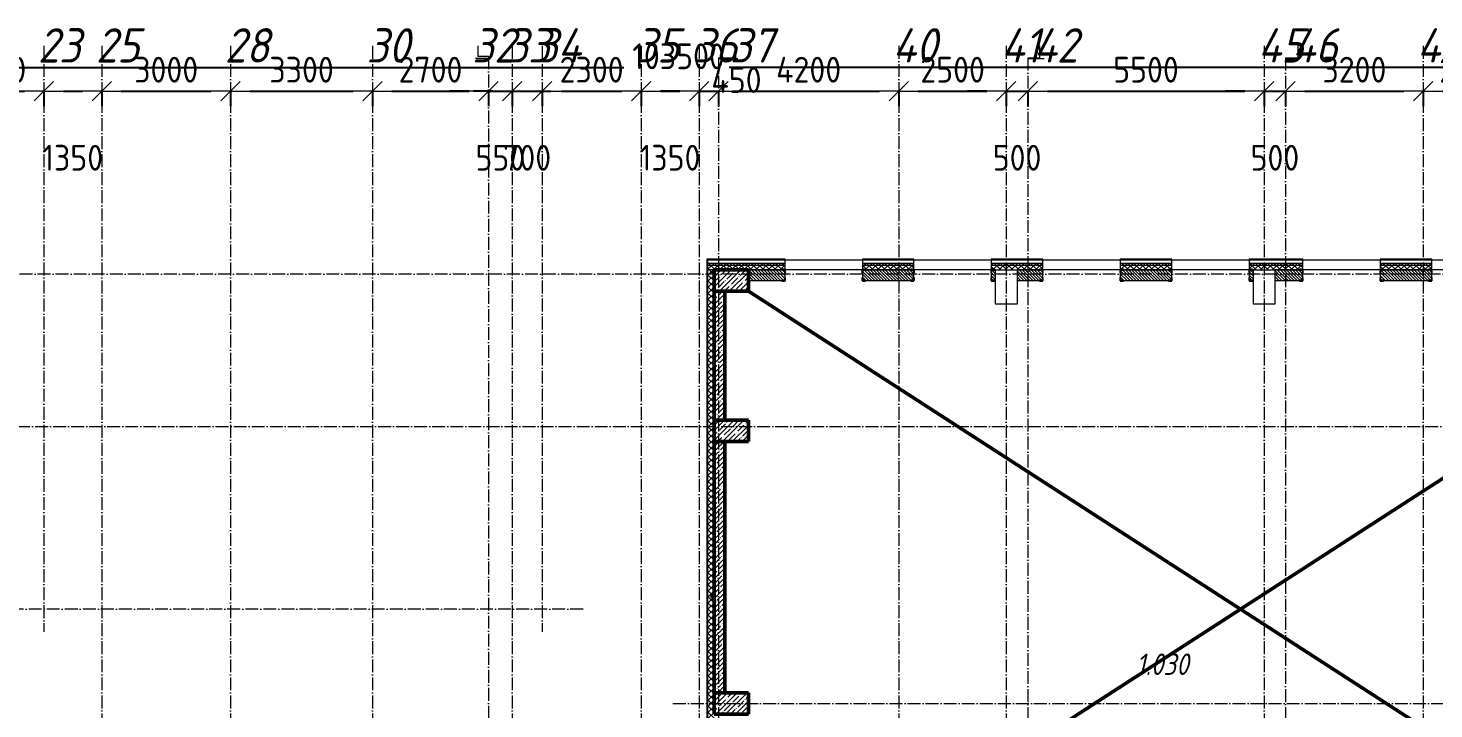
# Model space of a CAD drawing. Header units: millimetres. Extents: x 2294 to 908349, y -83289 to 219220.
# Drawn here: x 199821 to 232534, y 81481 to 97335 of the extents above; entities that cross this region are included whole.
import ezdxf

# ---------------------------------------------------------------- set-up
doc = ezdxf.new("R2010")
doc.units = ezdxf.units.MM
doc.linetypes.add('50_200_ШТРИХ_1Т_ш5_п1_п1_', pattern=[700, 500, -100, 0, -100])
for name, color, linetype, lineweight in [('A-____-____-DIMS', 7, 'Continuous', 9), ('A-DETL-____-OTLN-1', 7, 'Continuous', 50), ('A-GENM-____-MCUT', 7, 'Continuous', 25), ('A-GENM-____-OTLN-1', 7, 'Continuous', 25), ('A-WALL-____-MCUT', 7, 'Continuous', 13), ('A-WALL-____-MCUT-1', 7, 'Continuous', 9), ('A-WALL-____-MCUT-2', 7, 'Continuous', 50), ('A-WALL-____-OTLN', 7, 'Continuous', 9), ('A-WALL-____-PATT-1', 7, 'Continuous', 9), ('A-WALL-FNSH-MCUT-1', 7, 'Continuous', 9), ('G-____-____-TEXT', 7, 'Continuous', 9), ('S-COLS-____-MCUT', 7, 'Continuous', 50), ('S-COLS-____-OTLN', 7, 'Continuous', 9), ('S-GRID-____-IDEN', 7, 'Continuous', 9), ('S-GRID-____-OTLN', 7, 'Continuous', 9), ('S-GRID-____-OTLN-1', 7, '50_200_ШТРИХ_1Т_ш5_п1_п1_', 9), ('Марки помещений', 7, 'Continuous', 9)]:
    doc.layers.add(name, color=color, linetype=linetype, lineweight=lineweight)
doc.styles.add('ISOCPEUR_I_2', font='isocpeui.ttf', dxfattribs={"width": 0.85, "height": 2.3})
doc.styles.add('ISOCPEUR_I_9', font='isocpeui.ttf', dxfattribs={"width": 0.9, "height": 250})
doc.styles.add('СПДС', font='isocpeur.ttf', dxfattribs={"width": 0.9})
doc.dimstyles.new('Размера А3', dxfattribs={"dimtxt": 800, "dimasz": 450, "dimexe": 350, "dimexo": 100, "dimgap": 200, "dimtad": 1, "dimdec": 0, "dimrnd": 10, "dimzin": 0, "dimdsep": 46, "dimtxsty": 'СПДС', "dimblk": 'ARROWHEAD_6', "dimcen": 1, "dimclrd": 5, "dimclre": 5, "dimclrt": 5, "dimazin": 0, "dimtfac": 1, "dimtdec": 0, "dimtmove": 2, "dimatfit": 3, "dimfxl": 1, "dimtolj": 1, "dimtzin": 0, "dimarcsym": 0})
pattern_1 = [(135, (165583.507, 6025.276), (-35.35534, -35.35534), [])]
pattern_2 = [(45, (165583.51, 6025.28), (-70.71068, 70.71068), []), (135, (165583.51, 6025.28), (-70.71068, -70.71068), [])]
pattern_3 = [(45, (165583.5, 6025.28), (-114.04925, 114.04925), []), (45, (165697.56, 6025.28), (-114.04925, 114.04925), [201.612, -40.322, 3.353, -36.97])]
pattern_4 = [(45, (165583.51, 6025.28), (-85.53659, 85.53659), []), (45, (165640.53, 6025.28), (-85.53659, 85.53659), [])]

# ---------------------------------------------------------------- blocks, each defined once
blk = doc.blocks.new('ARROWHEAD_6')
at = {"color": 0, "linetype": 'Continuous'}
for p, q in [((0, 0), (-1, 0)), ((-0.5, -0.5), (0.5, 0.5))]:
    blk.add_line(p, q, dxfattribs=at)
blk = doc.blocks.new('*D2653')
at = {"layer": 'A-____-____-DIMS', "color": 0, "lineweight": -2, "transparency": 16777216}
for p, q in [((197884, 95872), (197884, 95516)), ((198334, 95866), (199734, 95866)), ((200184, 95872), (200184, 95516))]:
    blk.add_line(p, q, dxfattribs=at)
at = {"layer": 'Defpoints', "color": 0, "transparency": 16777216}
for p in [(197884, 95972), (200184, 95972), (200184, 95866)]:
    blk.add_point(p, dxfattribs=at)
at = {"layer": 'A-____-____-DIMS', "color": 0, "lineweight": -2, "transparency": 16777216, "xscale": 450, "yscale": 450, "zscale": 450, "rotation": 180}
blk.add_blockref('ARROWHEAD_6', (197884, 95866), dxfattribs=at)
at = {"layer": 'A-____-____-DIMS', "color": 0, "lineweight": -2, "transparency": 16777216, "xscale": 450, "yscale": 450, "zscale": 450}
blk.add_blockref('ARROWHEAD_6', (200184, 95866), dxfattribs=at)
at = {"layer": 'A-____-____-DIMS', "color": 0, "transparency": 16777216, "insert": (199034, 96366), "char_height": 600, "attachment_point": 5, "style": 'СПДС'}
blk.add_mtext('\\A1;2300', dxfattribs=at)
blk = doc.blocks.new('*D2654')
at = {"layer": 'A-____-____-DIMS', "color": 0, "lineweight": -2, "transparency": 16777216}
for p, q in [((200184, 95872), (200184, 95516)), ((200634, 95866), (201084, 95866)), ((201534, 95872), (201534, 95516))]:
    blk.add_line(p, q, dxfattribs=at)
at = {"layer": 'Defpoints', "color": 0, "transparency": 16777216}
for p in [(200184, 95972), (201534, 95972), (201534, 95866)]:
    blk.add_point(p, dxfattribs=at)
at = {"layer": 'A-____-____-DIMS', "color": 0, "lineweight": -2, "transparency": 16777216, "xscale": 450, "yscale": 450, "zscale": 450, "rotation": 180}
blk.add_blockref('ARROWHEAD_6', (200184, 95866), dxfattribs=at)
at = {"layer": 'A-____-____-DIMS', "color": 0, "lineweight": -2, "transparency": 16777216, "xscale": 450, "yscale": 450, "zscale": 450}
blk.add_blockref('ARROWHEAD_6', (201534, 95866), dxfattribs=at)
at = {"layer": 'A-____-____-DIMS', "color": 0, "transparency": 16777216, "insert": (200859, 94316), "char_height": 600, "attachment_point": 5, "style": 'СПДС'}
blk.add_mtext('\\A1;1350', dxfattribs=at)
blk = doc.blocks.new('*D2655')
at = {"layer": 'A-____-____-DIMS', "color": 0, "lineweight": -2, "transparency": 16777216}
for p, q in [((201534, 95872), (201534, 95516)), ((201984, 95866), (204084, 95866)), ((204534, 95872), (204534, 95516))]:
    blk.add_line(p, q, dxfattribs=at)
at = {"layer": 'Defpoints', "color": 0, "transparency": 16777216}
for p in [(201534, 95972), (204534, 95972), (204534, 95866)]:
    blk.add_point(p, dxfattribs=at)
at = {"layer": 'A-____-____-DIMS', "color": 0, "lineweight": -2, "transparency": 16777216, "xscale": 450, "yscale": 450, "zscale": 450, "rotation": 180}
blk.add_blockref('ARROWHEAD_6', (201534, 95866), dxfattribs=at)
at = {"layer": 'A-____-____-DIMS', "color": 0, "lineweight": -2, "transparency": 16777216, "xscale": 450, "yscale": 450, "zscale": 450}
blk.add_blockref('ARROWHEAD_6', (204534, 95866), dxfattribs=at)
at = {"layer": 'A-____-____-DIMS', "color": 0, "transparency": 16777216, "insert": (203034, 96366), "char_height": 600, "attachment_point": 5, "style": 'СПДС'}
blk.add_mtext('\\A1;3000', dxfattribs=at)
blk = doc.blocks.new('*D2656')
at = {"layer": 'A-____-____-DIMS', "color": 0, "lineweight": -2, "transparency": 16777216}
for p, q in [((204534, 95872), (204534, 95516)), ((204984, 95866), (207384, 95866)), ((207834, 95872), (207834, 95516))]:
    blk.add_line(p, q, dxfattribs=at)
at = {"layer": 'Defpoints', "color": 0, "transparency": 16777216}
for p in [(204534, 95972), (207834, 95972), (207834, 95866)]:
    blk.add_point(p, dxfattribs=at)
at = {"layer": 'A-____-____-DIMS', "color": 0, "lineweight": -2, "transparency": 16777216, "xscale": 450, "yscale": 450, "zscale": 450, "rotation": 180}
blk.add_blockref('ARROWHEAD_6', (204534, 95866), dxfattribs=at)
at = {"layer": 'A-____-____-DIMS', "color": 0, "lineweight": -2, "transparency": 16777216, "xscale": 450, "yscale": 450, "zscale": 450}
blk.add_blockref('ARROWHEAD_6', (207834, 95866), dxfattribs=at)
at = {"layer": 'A-____-____-DIMS', "color": 0, "transparency": 16777216, "insert": (206184, 96366), "char_height": 600, "attachment_point": 5, "style": 'СПДС'}
blk.add_mtext('\\A1;3300', dxfattribs=at)
blk = doc.blocks.new('*D2657')
at = {"layer": 'A-____-____-DIMS', "color": 0, "lineweight": -2, "transparency": 16777216}
for p, q in [((207834, 95872), (207834, 95516)), ((208284, 95866), (210084, 95866)), ((210534, 95872), (210534, 95516))]:
    blk.add_line(p, q, dxfattribs=at)
at = {"layer": 'Defpoints', "color": 0, "transparency": 16777216}
for p in [(207834, 95972), (210534, 95972), (210534, 95866)]:
    blk.add_point(p, dxfattribs=at)
at = {"layer": 'A-____-____-DIMS', "color": 0, "lineweight": -2, "transparency": 16777216, "xscale": 450, "yscale": 450, "zscale": 450, "rotation": 180}
blk.add_blockref('ARROWHEAD_6', (207834, 95866), dxfattribs=at)
at = {"layer": 'A-____-____-DIMS', "color": 0, "lineweight": -2, "transparency": 16777216, "xscale": 450, "yscale": 450, "zscale": 450}
blk.add_blockref('ARROWHEAD_6', (210534, 95866), dxfattribs=at)
at = {"layer": 'A-____-____-DIMS', "color": 0, "transparency": 16777216, "insert": (209184, 96366), "char_height": 600, "attachment_point": 5, "style": 'СПДС'}
blk.add_mtext('\\A1;2700', dxfattribs=at)
blk = doc.blocks.new('*D2658')
at = {"layer": 'A-____-____-DIMS', "color": 0, "lineweight": -2, "transparency": 16777216}
for p, q in [((210084, 95866), (209634, 95866)), ((210534, 95872), (210534, 95516)), ((210534, 95866), (211084, 95866)), ((211084, 95872), (211084, 95516)), ((211534, 95866), (211984, 95866))]:
    blk.add_line(p, q, dxfattribs=at)
at = {"layer": 'Defpoints', "color": 0, "transparency": 16777216}
for p in [(210534, 95972), (211084, 95972), (211084, 95866)]:
    blk.add_point(p, dxfattribs=at)
at = {"layer": 'A-____-____-DIMS', "color": 0, "lineweight": -2, "transparency": 16777216, "xscale": 450, "yscale": 450, "zscale": 450}
blk.add_blockref('ARROWHEAD_6', (210534, 95866), dxfattribs=at)
at = {"layer": 'A-____-____-DIMS', "color": 0, "lineweight": -2, "transparency": 16777216, "xscale": 450, "yscale": 450, "zscale": 450, "rotation": 180}
blk.add_blockref('ARROWHEAD_6', (211084, 95866), dxfattribs=at)
at = {"layer": 'A-____-____-DIMS', "color": 0, "transparency": 16777216, "insert": (210809, 94316), "char_height": 600, "attachment_point": 5, "style": 'СПДС'}
blk.add_mtext('\\A1;550', dxfattribs=at)
blk = doc.blocks.new('*D2659')
at = {"layer": 'A-____-____-DIMS', "color": 0, "lineweight": -2, "transparency": 16777216}
for p, q in [((210634, 95866), (210184, 95866)), ((211084, 95872), (211084, 95516)), ((211084, 95866), (211784, 95866)), ((211784, 95872), (211784, 95516)), ((212234, 95866), (212684, 95866))]:
    blk.add_line(p, q, dxfattribs=at)
at = {"layer": 'Defpoints', "color": 0, "transparency": 16777216}
for p in [(211084, 95972), (211784, 95972), (211784, 95866)]:
    blk.add_point(p, dxfattribs=at)
at = {"layer": 'A-____-____-DIMS', "color": 0, "lineweight": -2, "transparency": 16777216, "xscale": 450, "yscale": 450, "zscale": 450}
blk.add_blockref('ARROWHEAD_6', (211084, 95866), dxfattribs=at)
at = {"layer": 'A-____-____-DIMS', "color": 0, "lineweight": -2, "transparency": 16777216, "xscale": 450, "yscale": 450, "zscale": 450, "rotation": 180}
blk.add_blockref('ARROWHEAD_6', (211784, 95866), dxfattribs=at)
at = {"layer": 'A-____-____-DIMS', "color": 0, "transparency": 16777216, "insert": (211434, 94316), "char_height": 600, "attachment_point": 5, "style": 'СПДС'}
blk.add_mtext('\\A1;700', dxfattribs=at)
blk = doc.blocks.new('*D2660')
at = {"layer": 'A-____-____-DIMS', "color": 0, "lineweight": -2, "transparency": 16777216}
for p, q in [((211784, 95872), (211784, 95516)), ((212234, 95866), (213634, 95866)), ((214084, 95872), (214084, 95516))]:
    blk.add_line(p, q, dxfattribs=at)
at = {"layer": 'Defpoints', "color": 0, "transparency": 16777216}
for p in [(211784, 95972), (214084, 95972), (214084, 95866)]:
    blk.add_point(p, dxfattribs=at)
at = {"layer": 'A-____-____-DIMS', "color": 0, "lineweight": -2, "transparency": 16777216, "xscale": 450, "yscale": 450, "zscale": 450, "rotation": 180}
blk.add_blockref('ARROWHEAD_6', (211784, 95866), dxfattribs=at)
at = {"layer": 'A-____-____-DIMS', "color": 0, "lineweight": -2, "transparency": 16777216, "xscale": 450, "yscale": 450, "zscale": 450}
blk.add_blockref('ARROWHEAD_6', (214084, 95866), dxfattribs=at)
at = {"layer": 'A-____-____-DIMS', "color": 0, "transparency": 16777216, "insert": (212934, 96366), "char_height": 600, "attachment_point": 5, "style": 'СПДС'}
blk.add_mtext('\\A1;2300', dxfattribs=at)
blk = doc.blocks.new('*D2661')
at = {"layer": 'A-____-____-DIMS', "color": 0, "lineweight": -2, "transparency": 16777216}
for p, q in [((214084, 95872), (214084, 95516)), ((214534, 95866), (214984, 95866)), ((215434, 95872), (215434, 95516))]:
    blk.add_line(p, q, dxfattribs=at)
at = {"layer": 'Defpoints', "color": 0, "transparency": 16777216}
for p in [(214084, 95972), (215434, 95972), (215434, 95866)]:
    blk.add_point(p, dxfattribs=at)
at = {"layer": 'A-____-____-DIMS', "color": 0, "lineweight": -2, "transparency": 16777216, "xscale": 450, "yscale": 450, "zscale": 450, "rotation": 180}
blk.add_blockref('ARROWHEAD_6', (214084, 95866), dxfattribs=at)
at = {"layer": 'A-____-____-DIMS', "color": 0, "lineweight": -2, "transparency": 16777216, "xscale": 450, "yscale": 450, "zscale": 450}
blk.add_blockref('ARROWHEAD_6', (215434, 95866), dxfattribs=at)
at = {"layer": 'A-____-____-DIMS', "color": 0, "transparency": 16777216, "insert": (214759, 94316), "char_height": 600, "attachment_point": 5, "style": 'СПДС'}
blk.add_mtext('\\A1;1350', dxfattribs=at)
blk = doc.blocks.new('*D2662')
at = {"layer": 'A-____-____-DIMS', "color": 0, "lineweight": -2, "transparency": 16777216}
for p, q in [((214984, 95866), (214534, 95866)), ((215434, 95872), (215434, 95516)), ((215434, 95866), (215884, 95866)), ((215884, 95872), (215884, 95516)), ((216334, 95866), (216784, 95866))]:
    blk.add_line(p, q, dxfattribs=at)
at = {"layer": 'Defpoints', "color": 0, "transparency": 16777216}
for p in [(215434, 95972), (215884, 95972), (215884, 95866)]:
    blk.add_point(p, dxfattribs=at)
at = {"layer": 'A-____-____-DIMS', "color": 0, "lineweight": -2, "transparency": 16777216, "xscale": 450, "yscale": 450, "zscale": 450}
blk.add_blockref('ARROWHEAD_6', (215434, 95866), dxfattribs=at)
at = {"layer": 'A-____-____-DIMS', "color": 0, "lineweight": -2, "transparency": 16777216, "xscale": 450, "yscale": 450, "zscale": 450, "rotation": 180}
blk.add_blockref('ARROWHEAD_6', (215884, 95866), dxfattribs=at)
at = {"layer": 'A-____-____-DIMS', "color": 0, "transparency": 16777216, "insert": (215720, 96426), "char_height": 600, "attachment_point": 1, "line_spacing_factor": 1.149209, "style": 'СПДС'}
blk.add_mtext('\\A1;450', dxfattribs=at)
blk = doc.blocks.new('*D2663')
at = {"layer": 'A-____-____-DIMS', "color": 0, "lineweight": -2, "transparency": 16777216}
for p, q in [((215884, 95872), (215884, 95516)), ((216334, 95866), (219634, 95866)), ((220084, 95872), (220084, 95516))]:
    blk.add_line(p, q, dxfattribs=at)
at = {"layer": 'Defpoints', "color": 0, "transparency": 16777216}
for p in [(215884, 95972), (220084, 95972), (220084, 95866)]:
    blk.add_point(p, dxfattribs=at)
at = {"layer": 'A-____-____-DIMS', "color": 0, "lineweight": -2, "transparency": 16777216, "xscale": 450, "yscale": 450, "zscale": 450, "rotation": 180}
blk.add_blockref('ARROWHEAD_6', (215884, 95866), dxfattribs=at)
at = {"layer": 'A-____-____-DIMS', "color": 0, "lineweight": -2, "transparency": 16777216, "xscale": 450, "yscale": 450, "zscale": 450}
blk.add_blockref('ARROWHEAD_6', (220084, 95866), dxfattribs=at)
at = {"layer": 'A-____-____-DIMS', "color": 0, "transparency": 16777216, "insert": (217984, 96366), "char_height": 600, "attachment_point": 5, "style": 'СПДС'}
blk.add_mtext('\\A1;4200', dxfattribs=at)
blk = doc.blocks.new('*D2664')
at = {"layer": 'A-____-____-DIMS', "color": 0, "lineweight": -2, "transparency": 16777216}
for p, q in [((220084, 95872), (220084, 95516)), ((220534, 95866), (222134, 95866)), ((222584, 95872), (222584, 95516))]:
    blk.add_line(p, q, dxfattribs=at)
at = {"layer": 'Defpoints', "color": 0, "transparency": 16777216}
for p in [(220084, 95972), (222584, 95972), (222584, 95866)]:
    blk.add_point(p, dxfattribs=at)
at = {"layer": 'A-____-____-DIMS', "color": 0, "lineweight": -2, "transparency": 16777216, "xscale": 450, "yscale": 450, "zscale": 450, "rotation": 180}
blk.add_blockref('ARROWHEAD_6', (220084, 95866), dxfattribs=at)
at = {"layer": 'A-____-____-DIMS', "color": 0, "lineweight": -2, "transparency": 16777216, "xscale": 450, "yscale": 450, "zscale": 450}
blk.add_blockref('ARROWHEAD_6', (222584, 95866), dxfattribs=at)
at = {"layer": 'A-____-____-DIMS', "color": 0, "transparency": 16777216, "insert": (221334, 96366), "char_height": 600, "attachment_point": 5, "style": 'СПДС'}
blk.add_mtext('\\A1;2500', dxfattribs=at)
blk = doc.blocks.new('*D2665')
at = {"layer": 'A-____-____-DIMS', "color": 0, "lineweight": -2, "transparency": 16777216}
for p, q in [((222134, 95866), (221684, 95866)), ((222584, 95872), (222584, 95516)), ((222584, 95866), (223084, 95866)), ((223084, 95872), (223084, 95516)), ((223534, 95866), (223984, 95866))]:
    blk.add_line(p, q, dxfattribs=at)
at = {"layer": 'Defpoints', "color": 0, "transparency": 16777216}
for p in [(222584, 95972), (223084, 95972), (223084, 95866)]:
    blk.add_point(p, dxfattribs=at)
at = {"layer": 'A-____-____-DIMS', "color": 0, "lineweight": -2, "transparency": 16777216, "xscale": 450, "yscale": 450, "zscale": 450}
blk.add_blockref('ARROWHEAD_6', (222584, 95866), dxfattribs=at)
at = {"layer": 'A-____-____-DIMS', "color": 0, "lineweight": -2, "transparency": 16777216, "xscale": 450, "yscale": 450, "zscale": 450, "rotation": 180}
blk.add_blockref('ARROWHEAD_6', (223084, 95866), dxfattribs=at)
at = {"layer": 'A-____-____-DIMS', "color": 0, "transparency": 16777216, "insert": (222834, 94316), "char_height": 600, "attachment_point": 5, "style": 'СПДС'}
blk.add_mtext('\\A1;500', dxfattribs=at)
blk = doc.blocks.new('*D2666')
at = {"layer": 'A-____-____-DIMS', "color": 0, "lineweight": -2, "transparency": 16777216}
for p, q in [((223084, 95872), (223084, 95516)), ((223534, 95866), (228134, 95866)), ((228584, 95872), (228584, 95516))]:
    blk.add_line(p, q, dxfattribs=at)
at = {"layer": 'Defpoints', "color": 0, "transparency": 16777216}
for p in [(223084, 95972), (228584, 95972), (228584, 95866)]:
    blk.add_point(p, dxfattribs=at)
at = {"layer": 'A-____-____-DIMS', "color": 0, "lineweight": -2, "transparency": 16777216, "xscale": 450, "yscale": 450, "zscale": 450, "rotation": 180}
blk.add_blockref('ARROWHEAD_6', (223084, 95866), dxfattribs=at)
at = {"layer": 'A-____-____-DIMS', "color": 0, "lineweight": -2, "transparency": 16777216, "xscale": 450, "yscale": 450, "zscale": 450}
blk.add_blockref('ARROWHEAD_6', (228584, 95866), dxfattribs=at)
at = {"layer": 'A-____-____-DIMS', "color": 0, "transparency": 16777216, "insert": (225834, 96366), "char_height": 600, "attachment_point": 5, "style": 'СПДС'}
blk.add_mtext('\\A1;5500', dxfattribs=at)
blk = doc.blocks.new('*D2667')
at = {"layer": 'A-____-____-DIMS', "color": 0, "lineweight": -2, "transparency": 16777216}
for p, q in [((228134, 95866), (227684, 95866)), ((228584, 95872), (228584, 95516)), ((228584, 95866), (229084, 95866)), ((229084, 95872), (229084, 95516)), ((229534, 95866), (229984, 95866))]:
    blk.add_line(p, q, dxfattribs=at)
at = {"layer": 'Defpoints', "color": 0, "transparency": 16777216}
for p in [(228584, 95972), (229084, 95972), (229084, 95866)]:
    blk.add_point(p, dxfattribs=at)
at = {"layer": 'A-____-____-DIMS', "color": 0, "lineweight": -2, "transparency": 16777216, "xscale": 450, "yscale": 450, "zscale": 450}
blk.add_blockref('ARROWHEAD_6', (228584, 95866), dxfattribs=at)
at = {"layer": 'A-____-____-DIMS', "color": 0, "lineweight": -2, "transparency": 16777216, "xscale": 450, "yscale": 450, "zscale": 450, "rotation": 180}
blk.add_blockref('ARROWHEAD_6', (229084, 95866), dxfattribs=at)
at = {"layer": 'A-____-____-DIMS', "color": 0, "transparency": 16777216, "insert": (228834, 94316), "char_height": 600, "attachment_point": 5, "style": 'СПДС'}
blk.add_mtext('\\A1;500', dxfattribs=at)
blk = doc.blocks.new('*D2668')
at = {"layer": 'A-____-____-DIMS', "color": 0, "lineweight": -2, "transparency": 16777216}
for p, q in [((229084, 95872), (229084, 95516)), ((229534, 95866), (231834, 95866)), ((232284, 95872), (232284, 95516))]:
    blk.add_line(p, q, dxfattribs=at)
at = {"layer": 'Defpoints', "color": 0, "transparency": 16777216}
for p in [(229084, 95972), (232284, 95972), (232284, 95866)]:
    blk.add_point(p, dxfattribs=at)
at = {"layer": 'A-____-____-DIMS', "color": 0, "lineweight": -2, "transparency": 16777216, "xscale": 450, "yscale": 450, "zscale": 450, "rotation": 180}
blk.add_blockref('ARROWHEAD_6', (229084, 95866), dxfattribs=at)
at = {"layer": 'A-____-____-DIMS', "color": 0, "lineweight": -2, "transparency": 16777216, "xscale": 450, "yscale": 450, "zscale": 450}
blk.add_blockref('ARROWHEAD_6', (232284, 95866), dxfattribs=at)
at = {"layer": 'A-____-____-DIMS', "color": 0, "transparency": 16777216, "insert": (230684, 96366), "char_height": 600, "attachment_point": 5, "style": 'СПДС'}
blk.add_mtext('\\A1;3200', dxfattribs=at)
blk = doc.blocks.new('*D2669')
at = {"layer": 'A-____-____-DIMS', "color": 0, "lineweight": -2, "transparency": 16777216}
for p, q in [((232284, 95872), (232284, 95516)), ((232734, 95866), (234084, 95866)), ((234534, 95872), (234534, 95516))]:
    blk.add_line(p, q, dxfattribs=at)
at = {"layer": 'Defpoints', "color": 0, "transparency": 16777216}
for p in [(232284, 95972), (234534, 95972), (234534, 95866)]:
    blk.add_point(p, dxfattribs=at)
at = {"layer": 'A-____-____-DIMS', "color": 0, "lineweight": -2, "transparency": 16777216, "xscale": 450, "yscale": 450, "zscale": 450, "rotation": 180}
blk.add_blockref('ARROWHEAD_6', (232284, 95866), dxfattribs=at)
at = {"layer": 'A-____-____-DIMS', "color": 0, "lineweight": -2, "transparency": 16777216, "xscale": 450, "yscale": 450, "zscale": 450}
blk.add_blockref('ARROWHEAD_6', (234534, 95866), dxfattribs=at)
at = {"layer": 'A-____-____-DIMS', "color": 0, "transparency": 16777216, "insert": (233409, 96366), "char_height": 600, "attachment_point": 5, "style": 'СПДС'}
blk.add_mtext('\\A1;2250', dxfattribs=at)
blk = doc.blocks.new('*D2679')
at = {"layer": 'A-____-____-DIMS', "color": 0, "lineweight": -2, "transparency": 16777216}
for p, q in [((163234, 96424), (163234, 96068)), ((163684, 96418), (213680, 96418)), ((266284, 96418), (216132, 96418)), ((266734, 96424), (266734, 96068))]:
    blk.add_line(p, q, dxfattribs=at)
at = {"layer": 'Defpoints', "color": 0, "transparency": 16777216}
for p in [(163234, 96524), (266734, 96524), (266734, 96418)]:
    blk.add_point(p, dxfattribs=at)
at = {"layer": 'A-____-____-DIMS', "color": 0, "lineweight": -2, "transparency": 16777216, "xscale": 450, "yscale": 450, "zscale": 450, "rotation": 180}
blk.add_blockref('ARROWHEAD_6', (163234, 96418), dxfattribs=at)
at = {"layer": 'A-____-____-DIMS', "color": 0, "lineweight": -2, "transparency": 16777216, "xscale": 450, "yscale": 450, "zscale": 450}
blk.add_blockref('ARROWHEAD_6', (266734, 96418), dxfattribs=at)
at = {"layer": 'A-____-____-DIMS', "color": 0, "transparency": 16777216, "insert": (213880, 96978), "char_height": 600, "attachment_point": 1, "line_spacing_factor": 1.149209, "style": 'СПДС'}
blk.add_mtext('\\A1;103500', dxfattribs=at)
blk = doc.blocks.new('BSC_Колонна _Прямоугольная - 500х800-V12-АР1_План отверстий 3 этажа в осях 1-64_Ю-ЯЯ')
at = {"layer": 'S-COLS-____-OTLN'}
h = blk.add_hatch(dxfattribs=at)
h.set_pattern_fill('FP_18', color=256, style=0, pattern_type=2)
h.set_pattern_definition([(315, (-85431.04, 50600), (114.04925, 114.04925), []), (315, (-85431.04, 50485.95), (114.04925, 114.04925), [201.613, -40.323, 3.353, -36.97])])
h.paths.add_polyline_path([(-250, 400), (-250, -400), (250, -400), (250, 400)], flags=0)
at = {"layer": 'S-COLS-____-MCUT'}
for p, q in [((250, 400), (-250, 400)), ((-250, 400), (-250, -400)), ((250, -400), (250, 400)), ((-250, -400), (250, -400))]:
    blk.add_line(p, q, dxfattribs=at)
blk = doc.blocks.new('BSC_Колонна _Прямоугольная - 500х800-V75-АР1_План отверстий 3 этажа в осях 1-64_Ю-ЯЯ')
at = {"layer": 'S-COLS-____-OTLN'}
h = blk.add_hatch(dxfattribs=at)
h.set_pattern_fill('FP_84', color=256, style=0, pattern_type=2)
h.set_pattern_definition([(315, (-81931.04, 50600), (114.04925, 114.04925), []), (315, (-81931.04, 50485.95), (114.04925, 114.04925), [201.613, -40.323, 3.353, -36.97])])
h.paths.add_polyline_path([(-250, -400), (250, -400), (250, 400), (-250, 400)], flags=0)
at = {"layer": 'S-COLS-____-MCUT'}
for p, q in [((250, 400), (-250, 400)), ((-250, 400), (-250, -400)), ((250, -400), (250, 400)), ((-250, -400), (250, -400))]:
    blk.add_line(p, q, dxfattribs=at)
blk = doc.blocks.new('BSC_Колонна _Прямоугольная - 500х800-V76-АР1_План отверстий 3 этажа в осях 1-64_Ю-ЯЯ')
at = {"layer": 'S-COLS-____-OTLN'}
h = blk.add_hatch(dxfattribs=at)
h.set_pattern_fill('FP_85', color=256, style=0, pattern_type=2)
h.set_pattern_definition([(315, (-75581.04, 50600), (114.04925, 114.04925), []), (315, (-75581.04, 50485.95), (114.04925, 114.04925), [201.613, -40.323, 3.353, -36.97])])
h.paths.add_polyline_path([(-250, -400), (250, -400), (250, 400), (-250, 400)], flags=0)
at = {"layer": 'S-COLS-____-MCUT'}
for p, q in [((250, 400), (-250, 400)), ((-250, 400), (-250, -400)), ((250, -400), (250, 400)), ((-250, -400), (250, -400))]:
    blk.add_line(p, q, dxfattribs=at)
blk = doc.blocks.new('BSC_Колонна _Прямоугольная - 500х800-25984400-АР1_План отверстий 3 этажа в осях 1-64_Ю-ЯЯ')
at = {"layer": 'S-COLS-____-OTLN'}
for p, q in [((-250, 400), (250, 400)), ((-250, -150), (-250, 400)), ((250, 400), (250, -150))]:
    blk.add_line(p, q, dxfattribs=at)
blk = doc.blocks.new('Фахверк_СКБ_Уголок - 250_2160-27509414-АР1_План отверстий 3 этажа в осях 1-64_Ю-ЯЯ')
at = {"layer": 'A-GENM-____-MCUT'}
for p, q in [((200, 181), (125, 181)), ((125, 181), (125, 106)), ((125, 106), (131, 106)), ((131, 106), (131, 175)), ((131, 175), (200, 175)), ((200, 175), (200, 181)), ((131, -6), (125, -6)), ((125, -6), (125, -81)), ((125, -81), (200, -81)), ((131, -75), (131, -6)), ((200, -75), (131, -75)), ((200, -81), (200, -75))]:
    blk.add_line(p, q, dxfattribs=at)
blk = doc.blocks.new('Фахверк_СКБ_Уголок - 250_2160_1-27509452-АР1_План отверстий 3 этажа в осях 1-64_Ю-ЯЯ')
at = {"layer": 'A-GENM-____-MCUT'}
for p, q in [((200, 181), (125, 181)), ((125, 181), (125, 106)), ((125, 106), (131, 106)), ((131, 106), (131, 175)), ((131, 175), (200, 175)), ((200, 175), (200, 181)), ((131, -6), (125, -6)), ((125, -6), (125, -81)), ((125, -81), (200, -81)), ((131, -75), (131, -6)), ((200, -75), (131, -75)), ((200, -81), (200, -75))]:
    blk.add_line(p, q, dxfattribs=at)
blk = doc.blocks.new('3floor')
at = {"layer": 'A-WALL-____-PATT-1'}
h = blk.add_hatch(dxfattribs=at)
h.set_pattern_fill('FP_6', color=256, style=0, pattern_type=2)
h.set_pattern_definition(pattern_4)
h.paths.add_polyline_path([(215749, 91936), (215749, 91956), (215615, 91956), (215615, 91936)], flags=0)
h = blk.add_hatch(dxfattribs=at)
h.set_pattern_fill('FP_6', color=256, style=0, pattern_type=2)
h.set_pattern_definition(pattern_4)
h.paths.add_polyline_path([(240299, 91936), (240299, 91956), (237284, 91956), (237284, 91936), (239803, 91936)], flags=0)
h.paths.add_polyline_path([(234284, 91936), (235484, 91936), (235484, 91956), (234284, 91956)], flags=0)
h.paths.add_polyline_path([(229484, 91936), (229484, 91956), (228234, 91956), (228234, 91936), (229198, 91936)], flags=0)
h.paths.add_polyline_path([(231284, 91936), (232484, 91936), (232484, 91956), (231284, 91956)], flags=0)
h.paths.add_polyline_path([(226434, 91936), (226434, 91956), (225234, 91956), (225234, 91936), (225663, 91936)], flags=0)
h.paths.add_polyline_path([(222234, 91936), (223434, 91936), (223434, 91956), (222234, 91956)], flags=0)
h.paths.add_polyline_path([(220434, 91936), (220434, 91956), (219234, 91956), (219234, 91936)], flags=0)
h.paths.add_polyline_path([(217434, 91936), (217434, 91956), (215749, 91956), (215749, 91936)], flags=0)
h = blk.add_hatch(dxfattribs=at)
h.set_pattern_fill('FP_4', color=256, style=0, pattern_type=2)
h.set_pattern_definition(pattern_2)
h.paths.add_polyline_path([(267064, 91806), (267064, 91856), (260084, 91856), (260084, 91806), (264547, 91806)], flags=0)
h.paths.add_polyline_path([(259084, 91806), (259084, 91856), (257334, 91856), (257334, 91806), (257478, 91806)], flags=0)
h.paths.add_polyline_path([(251409, 91806), (252534, 91806), (252534, 91856), (251409, 91856)], flags=0)
h.paths.add_polyline_path([(249609, 91806), (249609, 91856), (248484, 91856), (248484, 91806), (249524, 91806)], flags=0)
h.paths.add_polyline_path([(245989, 91806), (246684, 91806), (246684, 91856), (245634, 91856), (245634, 91806)], flags=0)
h.paths.add_polyline_path([(242634, 91806), (243834, 91806), (243834, 91856), (242634, 91856)], flags=0)
h.paths.add_polyline_path([(240834, 91806), (240834, 91856), (237284, 91856), (237284, 91806), (239803, 91806)], flags=0)
h.paths.add_polyline_path([(235484, 91806), (235484, 91856), (234284, 91856), (234284, 91806)], flags=0)
h.paths.add_polyline_path([(229484, 91806), (229484, 91856), (228234, 91856), (228234, 91806), (229198, 91806)], flags=0)
h.paths.add_polyline_path([(231284, 91806), (232484, 91806), (232484, 91856), (231284, 91856)], flags=0)
h.paths.add_polyline_path([(223434, 91806), (223434, 91856), (222234, 91856), (222234, 91806)], flags=0)
h.paths.add_polyline_path([(226434, 91806), (226434, 91856), (225234, 91856), (225234, 91806), (225663, 91806)], flags=0)
h.paths.add_polyline_path([(220434, 91806), (220434, 91856), (219234, 91856), (219234, 91806)], flags=0)
h.paths.add_polyline_path([(217434, 91806), (217434, 91856), (215634, 91856), (215634, 91806)], flags=0)
h = blk.add_hatch(dxfattribs=at)
h.set_pattern_fill('FP_4', color=256, style=0, pattern_type=2)
h.set_pattern_definition(pattern_2)
h.paths.add_polyline_path([(266984, 91706), (267064, 91706), (267064, 91806), (260084, 91806), (260084, 91706), (266934, 91706)], flags=0)
h.paths.add_polyline_path([(259084, 91706), (259084, 91806), (257334, 91806), (257334, 91712), (257409, 91712), (257409, 91706), (258584, 91706)], flags=0)
h.paths.add_polyline_path([(249534, 91706), (249534, 91712), (249609, 91712), (249609, 91806), (248484, 91806), (248484, 91706), (249524, 91706)], flags=0)
h.paths.add_polyline_path([(252175, 91706), (252459, 91706), (252459, 91712), (252534, 91712), (252534, 91806), (251409, 91806), (251409, 91712), (251484, 91712), (251484, 91706)], flags=0)
h.paths.add_polyline_path([(246609, 91706), (246609, 91712), (246684, 91712), (246684, 91806), (245634, 91806), (245634, 91712), (245709, 91712), (245709, 91706), (245989, 91706)], flags=0)
h.paths.add_polyline_path([(243759, 91706), (243759, 91712), (243834, 91712), (243834, 91806), (242634, 91806), (242634, 91712), (242709, 91712), (242709, 91706), (243584, 91706)], flags=0)
h.paths.add_polyline_path([(240834, 91706), (240834, 91806), (237284, 91806), (237284, 91712), (237359, 91712), (237359, 91706), (240334, 91706)], flags=0)
h.paths.add_polyline_path([(234784, 91706), (235409, 91706), (235409, 91712), (235484, 91712), (235484, 91806), (234284, 91806), (234284, 91706)], flags=0)
h.paths.add_polyline_path([(228834, 91706), (229409, 91706), (229409, 91712), (229484, 91712), (229484, 91806), (228234, 91806), (228234, 91712), (228309, 91712), (228309, 91706), (228334, 91706)], flags=0)
h.paths.add_polyline_path([(231359, 91706), (232409, 91706), (232409, 91712), (232484, 91712), (232484, 91806), (231284, 91806), (231284, 91712), (231359, 91712)], flags=0)
h.paths.add_polyline_path([(225663, 91706), (226359, 91706), (226359, 91712), (226434, 91712), (226434, 91806), (225234, 91806), (225234, 91712), (225309, 91712), (225309, 91706)], flags=0)
h.paths.add_polyline_path([(223359, 91706), (223359, 91712), (223434, 91712), (223434, 91806), (222234, 91806), (222234, 91712), (222309, 91712), (222309, 91706), (222834, 91706)], flags=0)
h.paths.add_polyline_path([(219309, 91706), (220359, 91706), (220359, 91712), (220434, 91712), (220434, 91806), (219234, 91806), (219234, 91712), (219309, 91712)], flags=0)
h.paths.add_polyline_path([(217359, 91706), (217359, 91712), (217434, 91712), (217434, 91806), (215634, 91806), (215634, 91706), (216584, 91706)], flags=0)
h = blk.add_hatch(dxfattribs=at)
h.set_pattern_fill('FP_4', color=256, style=0, pattern_type=2)
h.set_pattern_definition(pattern_2)
h.paths.add_polyline_path([(215784, 73806), (215784, 91706), (215634, 91706), (215634, 73806)], flags=0)
h = blk.add_hatch(dxfattribs=at)
h.set_pattern_fill('FP_9', color=256, style=0, pattern_type=2)
h.set_pattern_definition(pattern_1)
h.paths.add_polyline_path([(222309, 91456), (222334, 91456), (222334, 91706), (222240, 91706), (222240, 91637), (222234, 91637), (222234, 91525), (222240, 91525), (222240, 91456)], flags=0)
h.paths.add_polyline_path([(220428, 91456), (220428, 91525), (220434, 91525), (220434, 91637), (220428, 91637), (220428, 91706), (219240, 91706), (219240, 91637), (219234, 91637), (219234, 91525), (219240, 91525), (219240, 91456), (220359, 91456)], flags=0)
h.paths.add_polyline_path([(217428, 91456), (217428, 91525), (217434, 91525), (217434, 91637), (217428, 91637), (217428, 91706), (216584, 91706), (216584, 91456), (217359, 91456)], flags=0)
h = blk.add_hatch(dxfattribs=at)
h.set_pattern_fill('FP_9', color=256, style=0, pattern_type=2)
h.set_pattern_definition(pattern_1)
h.paths.add_polyline_path([(223428, 91456), (223428, 91525), (223434, 91525), (223434, 91637), (223428, 91637), (223428, 91706), (222834, 91706), (222834, 91456), (223359, 91456)], flags=0)
h.paths.add_polyline_path([(226359, 91456), (226428, 91456), (226428, 91525), (226434, 91525), (226434, 91637), (226428, 91637), (226428, 91706), (225240, 91706), (225240, 91637), (225234, 91637), (225234, 91525), (225240, 91525), (225240, 91456), (225663, 91456)], flags=0)
h.paths.add_polyline_path([(228309, 91456), (228334, 91456), (228334, 91706), (228240, 91706), (228240, 91637), (228234, 91637), (228234, 91525), (228240, 91525), (228240, 91456)], flags=0)
h = blk.add_hatch(dxfattribs=at)
h.set_pattern_fill('FP_9', color=256, style=0, pattern_type=2)
h.set_pattern_definition(pattern_1)
h.paths.add_polyline_path([(232478, 91456), (232478, 91525), (232484, 91525), (232484, 91637), (232478, 91637), (232478, 91706), (231290, 91706), (231290, 91637), (231284, 91637), (231284, 91525), (231290, 91525), (231290, 91456), (232409, 91456)], flags=0)
h.paths.add_polyline_path([(229198, 91456), (229478, 91456), (229478, 91525), (229484, 91525), (229484, 91637), (229478, 91637), (229478, 91706), (228834, 91706), (228834, 91456)], flags=0)
h = blk.add_hatch(dxfattribs=at)
h.set_pattern_fill('FP_12', color=256, style=0, pattern_type=2)
h.set_pattern_definition(pattern_3)
h.paths.add_polyline_path([(216034, 88206), (216034, 91206), (215784, 91206), (215784, 88206)], flags=0)
h = blk.add_hatch(dxfattribs=at)
h.set_pattern_fill('FP_12', color=256, style=0, pattern_type=2)
h.set_pattern_definition(pattern_3)
h.paths.add_polyline_path([(216034, 81856), (216034, 87706), (215784, 87706), (215784, 81856)], flags=0)
at = {"layer": 'G-____-____-TEXT'}
h = blk.add_hatch(color=256, dxfattribs=at)
edge = h.paths.add_edge_path(flags=0)
edge.add_arc((215760, 84100), 50, 0, 360)
at = {"layer": 'A-DETL-____-OTLN-1'}
for p, q in [((216584, 91206), (239484, 76406)), ((239484, 91206), (216584, 76406))]:
    blk.add_line(p, q, dxfattribs=at)
at = {"layer": 'A-WALL-____-MCUT'}
for p, q in [((217434, 91936), (215634, 91936)), ((215634, 91936), (215634, 91706)), ((217434, 91712), (217434, 91936)), ((220434, 91936), (219234, 91936)), ((219234, 91936), (219234, 91712)), ((220434, 91712), (220434, 91936)), ((223434, 91936), (222234, 91936)), ((222234, 91936), (222234, 91712)), ((223434, 91712), (223434, 91936)), ((226434, 91936), (225234, 91936)), ((225234, 91936), (225234, 91712)), ((226434, 91712), (226434, 91936)), ((229484, 91936), (228234, 91936)), ((228234, 91936), (228234, 91712)), ((229484, 91712), (229484, 91936)), ((232484, 91936), (231284, 91936)), ((231284, 91936), (231284, 91712)), ((232484, 91712), (232484, 91936)), ((215784, 91706), (215634, 91706)), ((217434, 91525), (217434, 91637)), ((219234, 91637), (219234, 91525)), ((220434, 91525), (220434, 91637)), ((222234, 91637), (222234, 91525)), ((222334, 91456), (222334, 91706)), ((222334, 91706), (222834, 91706)), ((222834, 91706), (222834, 91456)), ((223434, 91525), (223434, 91637)), ((225234, 91637), (225234, 91525)), ((226434, 91525), (226434, 91637)), ((228234, 91637), (228234, 91525)), ((228334, 91706), (228834, 91706)), ((228334, 91456), (228334, 91706)), ((228834, 91706), (228834, 91456)), ((229484, 91525), (229484, 91637)), ((231284, 91637), (231284, 91525)), ((232484, 91525), (232484, 91637)), ((216584, 91456), (217359, 91456)), ((219309, 91456), (220359, 91456)), ((222309, 91456), (222334, 91456)), ((222834, 91456), (223359, 91456)), ((225309, 91456), (226359, 91456)), ((228309, 91456), (228334, 91456)), ((228834, 91456), (229409, 91456)), ((231359, 91456), (232409, 91456))]:
    blk.add_line(p, q, dxfattribs=at)
at = {"layer": 'A-WALL-____-MCUT-1'}
for p, q in [((215622, 91956), (215622, 73968)), ((215628, 91956), (215628, 73962)), ((217434, 91856), (215634, 91856)), ((217434, 91806), (215634, 91806)), ((215634, 91706), (215634, 73956)), ((217359, 91706), (216584, 91706)), ((216584, 91706), (217359, 91706)), ((220434, 91856), (219234, 91856)), ((220434, 91806), (219234, 91806)), ((220359, 91706), (219309, 91706)), ((219309, 91706), (220359, 91706)), ((223434, 91856), (222234, 91856)), ((223434, 91806), (222234, 91806)), ((222334, 91706), (222309, 91706)), ((222309, 91706), (222334, 91706)), ((222834, 91706), (223359, 91706)), ((223359, 91706), (222834, 91706)), ((226434, 91856), (225234, 91856)), ((226434, 91806), (225234, 91806)), ((225309, 91706), (226359, 91706)), ((226359, 91706), (225309, 91706)), ((229484, 91856), (228234, 91856)), ((229484, 91806), (228234, 91806)), ((228309, 91706), (228334, 91706)), ((228334, 91706), (228309, 91706)), ((228834, 91706), (229409, 91706)), ((229409, 91706), (228834, 91706)), ((232484, 91856), (231284, 91856)), ((232484, 91806), (231284, 91806)), ((231359, 91706), (232409, 91706)), ((232409, 91706), (231359, 91706))]:
    blk.add_line(p, q, dxfattribs=at)
at = {"layer": 'A-WALL-____-MCUT-2'}
for p, q in [((215784, 91206), (215784, 88206)), ((216034, 88206), (216034, 91206)), ((215784, 87706), (215784, 81856)), ((216034, 81856), (216034, 87706))]:
    blk.add_line(p, q, dxfattribs=at)
at = {"layer": 'A-WALL-____-OTLN'}
for p, q in [((217434, 91936), (219234, 91936)), ((220434, 91936), (222234, 91936)), ((223434, 91936), (225234, 91936)), ((226434, 91936), (228234, 91936)), ((229484, 91936), (231284, 91936)), ((232484, 91936), (234284, 91936)), ((219234, 91706), (217434, 91706)), ((222234, 91706), (220434, 91706)), ((225234, 91706), (223434, 91706)), ((228234, 91706), (226434, 91706)), ((231284, 91706), (229484, 91706)), ((234284, 91706), (232484, 91706))]:
    blk.add_line(p, q, dxfattribs=at)
at = {"layer": 'A-WALL-FNSH-MCUT-1'}
for p, q in [((215614, 91956), (215614, 73976)), ((217434, 91956), (215614, 91956)), ((215615, 91956), (215615, 91936)), ((215615, 91936), (217434, 91936)), ((215634, 91936), (215634, 91956)), ((215749, 91936), (215749, 91956)), ((217434, 91936), (217434, 91956)), ((220434, 91956), (219234, 91956)), ((219234, 91956), (219234, 91936)), ((219234, 91936), (220434, 91936)), ((220434, 91936), (220434, 91956)), ((223434, 91956), (222234, 91956)), ((222234, 91956), (222234, 91936)), ((222234, 91936), (223434, 91936)), ((223434, 91936), (223434, 91956)), ((226434, 91956), (225234, 91956)), ((225234, 91956), (225234, 91936)), ((225234, 91936), (226434, 91936)), ((226434, 91936), (226434, 91956)), ((229484, 91956), (228234, 91956)), ((228234, 91956), (228234, 91936)), ((228234, 91936), (229484, 91936)), ((229484, 91936), (229484, 91956)), ((232484, 91956), (231284, 91956)), ((231284, 91956), (231284, 91936)), ((231284, 91936), (232484, 91936)), ((232484, 91936), (232484, 91956))]:
    blk.add_line(p, q, dxfattribs=at)
at = {"layer": 'G-____-____-TEXT'}
blk.add_circle((215760, 84100), 50, dxfattribs=at)
at = {"layer": 'A-GENM-____-OTLN-1', "rotation": 180}
for p in [(217559, 91631), (220559, 91631), (223559, 91631), (226559, 91631), (229609, 91631), (232609, 91631)]:
    blk.add_blockref('Фахверк_СКБ_Уголок - 250_2160-27509414-АР1_План отверстий 3 этажа в осях 1-64_Ю-ЯЯ', p, dxfattribs=at)
at = {"layer": 'A-GENM-____-OTLN-1'}
for name, p in [('Фахверк_СКБ_Уголок - 250_2160-27509414-АР1_План отверстий 3 этажа в осях 1-64_Ю-ЯЯ', (219109, 91531)), ('Фахверк_СКБ_Уголок - 250_2160_1-27509452-АР1_План отверстий 3 этажа в осях 1-64_Ю-ЯЯ', (222109, 91531)), ('Фахверк_СКБ_Уголок - 250_2160-27509414-АР1_План отверстий 3 этажа в осях 1-64_Ю-ЯЯ', (225109, 91531)), ('Фахверк_СКБ_Уголок - 250_2160_1-27509452-АР1_План отверстий 3 этажа в осях 1-64_Ю-ЯЯ', (228109, 91531)), ('Фахверк_СКБ_Уголок - 250_2160-27509414-АР1_План отверстий 3 этажа в осях 1-64_Ю-ЯЯ', (231159, 91531))]:
    blk.add_blockref(name, p, dxfattribs=at)
at = {"layer": 'S-COLS-____-OTLN'}
for name, p, rotation in [('BSC_Колонна _Прямоугольная - 500х800-V12-АР1_План отверстий 3 этажа в осях 1-64_Ю-ЯЯ', (216184, 91456), 89.9999999999999), ('BSC_Колонна _Прямоугольная - 500х800-25984400-АР1_План отверстий 3 этажа в осях 1-64_Ю-ЯЯ', (222584, 91306), 180), ('BSC_Колонна _Прямоугольная - 500х800-25984400-АР1_План отверстий 3 этажа в осях 1-64_Ю-ЯЯ', (228584, 91306), 180), ('BSC_Колонна _Прямоугольная - 500х800-V75-АР1_План отверстий 3 этажа в осях 1-64_Ю-ЯЯ', (216184, 87956), 89.9999999999999), ('BSC_Колонна _Прямоугольная - 500х800-V76-АР1_План отверстий 3 этажа в осях 1-64_Ю-ЯЯ', (216184, 81606), 89.9999999999999)]:
    blk.add_blockref(name, p, dxfattribs=dict(at, rotation=rotation))
at = {"layer": 'Марки помещений', "insert": (225609, 82772), "char_height": 500, "width": 737.55, "attachment_point": 1, "style": 'ISOCPEUR_I_2'}
blk.add_mtext('1.030', dxfattribs=at)
blk = doc.blocks.new('3osi')
at = {"layer": 'S-GRID-____-OTLN'}
for p, q in [((210533.5, 96629.9), (210228.6, 96629.9)), ((215883.5, 96629.9), (216337.1, 96629.9)), ((223083.5, 96629.9), (223466.6, 96629.9)), ((229083.5, 96629.9), (229392.9, 96629.9))]:
    blk.add_line(p, q, dxfattribs=at)
at = {"layer": 'S-GRID-____-OTLN-1', "color": 251, "ltscale": 0.6, "true_color": 0x636466}
for p, q in [((200183.5, 96918.1), (200183.5, 83272.6)), ((201533.5, 96918.1), (201533.5, 58916.9)), ((204533.5, 96918.1), (204533.5, 58916.9)), ((207833.5, 96918.1), (207833.5, 72700.8)), ((210293.1, 96674.5), (210293.1, 96918.1)), ((211083.5, 96918.1), (211083.5, 58916.9)), ((211783.5, 96918.1), (211783.5, 83272.6)), ((214083.5, 96918.1), (214083.5, 58916.9)), ((215433.5, 96918.1), (215433.5, 72700.8)), ((216288.3, 96644.8), (216288.3, 96918.1)), ((220083.5, 96918.1), (220083.5, 58916.9)), ((222583.5, 96918.1), (222583.5, 58916.9)), ((223362.2, 96644.8), (223362.2, 96918.1)), ((228583.5, 96918.1), (228583.5, 58916.9)), ((229378, 96644.8), (229378, 96918.1)), ((232283.5, 96918.1), (232283.5, 58916.9)), ((210533.5, 96674.5), (210293.1, 96674.5)), ((210533.5, 96674.5), (210533.5, 59055.6)), ((215883.5, 96644.8), (215883.5, 72700.8)), ((215883.5, 96644.8), (216288.3, 96644.8)), ((223083.5, 96644.8), (223083.5, 59064.8)), ((223083.5, 96644.8), (223362.2, 96644.8)), ((229083.5, 96644.8), (229083.5, 59059.8)), ((229083.5, 96644.8), (229378, 96644.8)), ((269657.9, 91606.3), (160914.7, 91606.3)), ((160914.7, 88056.3), (269657.9, 88056.3)), ((212738.1, 83806.3), (160914.7, 83806.3)), ((214825.5, 81606.3), (269657.9, 81606.3))]:
    blk.add_line(p, q, dxfattribs=at)
at = {"layer": 'S-GRID-____-IDEN', "char_height": 800, "attachment_point": 1, "style": 'ISOCPEUR_I_9'}
for s, insert, width in [('23', (200049.1, 97332.1), 404.05), ('25', (201399.1, 97332.1), 404.05), ('28', (204399.1, 97332.1), 404.05), ('30', (207699.1, 97332.1), 404.05), ('32', (210158.7, 97332.1), 404.05), ('33', (210949.1, 97332.1), 404.05), ('34', (211640.1, 97332.1), 425.696), ('35', (213949.1, 97332.1), 404.05), ('36', (215299.1, 97332.1), 404.05), ('37', (216153.9, 97332.1), 404.05), ('40', (219940.1, 97332.1), 425.696), ('41', (222464, 97332.1), 367.975), ('42', (223218.8, 97332.1), 425.696), ('45', (228440.1, 97332.1), 425.696), ('46', (229234.6, 97332.1), 425.696), ('47', (232140.1, 97332.1), 425.696)]:
    blk.add_mtext(s, dxfattribs=dict(at, insert=insert, width=width))
at = {"layer": 'A-____-____-DIMS'}
for base, p1, p2, picture, middle in [((266733.5, 96417.9), (163233.5, 96524), (266733.5, 96524), '*D2679', (214906.4, 96577.9)), ((215883.5, 95865.7), (215433.5, 95971.8), (215883.5, 95971.8), '*D2662', (216259.6, 96025.7))]:
    dim = blk.add_linear_dim(base=base, p1=p1, p2=p2, dimstyle='Размера А3', override={"dimtxt": 600, "dimclrd": 0, "dimclre": 0, "dimclrt": 0}, dxfattribs=at)
    dim.commit()
    dim.dimension.update_dxf_attribs({"geometry": picture, "text_midpoint": middle, "dimtype": 160})
for base, p1, p2, picture, middle in [((200183.5, 95865.7), (197883.5, 95971.8), (200183.5, 95971.8), '*D2653', (199033.5, 96365.7)), ((204533.5, 95865.7), (201533.5, 95971.8), (204533.5, 95971.8), '*D2655', (203033.5, 96365.7)), ((207833.5, 95865.7), (204533.5, 95971.8), (207833.5, 95971.8), '*D2656', (206183.5, 96365.7)), ((210533.5, 95865.7), (207833.5, 95971.8), (210533.5, 95971.8), '*D2657', (209183.5, 96365.7)), ((214083.5, 95865.7), (211783.5, 95971.8), (214083.5, 95971.8), '*D2660', (212933.5, 96365.7)), ((220083.5, 95865.7), (215883.5, 95971.8), (220083.5, 95971.8), '*D2663', (217983.5, 96365.7)), ((222583.5, 95865.7), (220083.5, 95971.8), (222583.5, 95971.8), '*D2664', (221333.5, 96365.7)), ((228583.5, 95865.7), (223083.5, 95971.8), (228583.5, 95971.8), '*D2666', (225833.5, 96365.7)), ((232283.5, 95865.7), (229083.5, 95971.8), (232283.5, 95971.8), '*D2668', (230683.5, 96365.7)), ((234533.5, 95865.7), (232283.5, 95971.8), (234533.5, 95971.8), '*D2669', (233408.5, 96365.7)), ((201533.5, 95865.7), (200183.5, 95971.8), (201533.5, 95971.8), '*D2654', (200858.5, 94315.7)), ((211083.5, 95865.7), (210533.5, 95971.8), (211083.5, 95971.8), '*D2658', (210808.5, 94315.7)), ((211783.5, 95865.7), (211083.5, 95971.8), (211783.5, 95971.8), '*D2659', (211433.5, 94315.7)), ((215433.5, 95865.7), (214083.5, 95971.8), (215433.5, 95971.8), '*D2661', (214758.5, 94315.7)), ((223083.5, 95865.7), (222583.5, 95971.8), (223083.5, 95971.8), '*D2665', (222833.5, 94315.7)), ((229083.5, 95865.7), (228583.5, 95971.8), (229083.5, 95971.8), '*D2667', (228833.5, 94315.7))]:
    dim = blk.add_linear_dim(base=base, p1=p1, p2=p2, dimstyle='Размера А3', override={"dimtxt": 600, "dimclrd": 0, "dimclre": 0, "dimclrt": 0}, dxfattribs=at)
    dim.commit()
    dim.dimension.update_dxf_attribs({"geometry": picture, "text_midpoint": middle})

msp = doc.modelspace()

# ---------------------------------------------------------------- block references
for name in ['3osi', '3floor']:
    msp.add_blockref(name, (0, 0))

doc.saveas('drawing.dxf')
